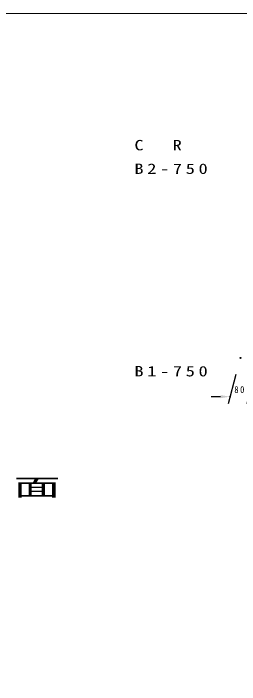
# Model space of a CAD drawing. Units: millimetres, scale not verified. Extents: x -4060 to 4060, y -2828 to 2828.
# Drawn here: x 1184 to 2144, y -20 to 2828 of the extents above; entities that cross this region are included whole.
import ezdxf

# ---------------------------------------------------------------- set-up
doc = ezdxf.new("R2010")
doc.units = ezdxf.units.MM
doc.header["$LTSCALE"] = 7
doc.header["$PDMODE"] = 32
doc.header["$PDSIZE"] = 3.5
doc.layers.add('0-2_DIM', color=7, linetype='Continuous')
doc.layers.add('0-8_Defpoints', color=7, linetype='Continuous')
doc.layers.add('0-5_TXT', color=7, linetype='Continuous', lineweight=18)
doc.layers.add('0-7_LAYER', color=7, linetype='Continuous', lineweight=18)
doc.styles.add('ＭＳ ゴシック', font='')
doc.styles.get('ＭＳ ゴシック').set_extended_font_data('MS Gothic')

# ---------------------------------------------------------------- blocks, each defined once
blk = doc.blocks.new('D78')
at = {"layer": '0-2_DIM'}
for p, q in [((6218.494, 4153.46), (6185.195, 4029.183)), ((6298.494, 4153.46), (6265.195, 4029.183)), ((6153.233, 4059.183), (6113.233, 4059.183)), ((6313.233, 4059.183), (6353.233, 4059.183))]:
    blk.add_line(p, q, dxfattribs=at)
for points in [[(6153.233, 4065.85), (6153.233, 4052.517), (6193.233, 4059.183)], [(6313.233, 4065.85), (6313.233, 4052.517), (6273.233, 4059.183)]]:
    blk.add_solid(points, dxfattribs=at)
at = {"layer": '0-8_Defpoints'}
for p in [(6237.251, 4223.46), (6317.251, 4223.46), (6193.233, 4059.183)]:
    blk.add_point(p, dxfattribs=at)
at = {"layer": '0-2_DIM', "insert": (6211.533, 4074.183), "char_height": 29.33, "attachment_point": 7, "style": 'ＭＳ ゴシック'}
blk.add_mtext('\\T1.37;\\W0.9;80', dxfattribs=at)

msp = doc.modelspace()

# ---------------------------------------------------------------- linework, layer by layer
at = {"layer": '0-7_LAYER'}
for points in [[(-4059.901, -2827.5), (-4059.901, 2827.5), (4060.099, 2827.5), (4060.099, -2827.5)], [(4060.099, -2827.5), (-4059.901, -2827.5), (-4059.901, 2827.5), (4060.099, 2827.5)]]:
    msp.add_lwpolyline(points, close=True, dxfattribs=at)

# ---------------------------------------------------------------- block references
at = {"layer": '0-2_DIM'}
msp.add_blockref('D78', (-4089.901, -2857.5), dxfattribs=at)

# ---------------------------------------------------------------- texts
at = {"layer": '0-5_TXT', "attachment_point": 7, "style": 'ＭＳ ゴシック'}
for s, insert, char_height in [('\\T1.39;\\W1.3;C\\~\\~R', (1697.35, 2245.96), 43.99), ('\\T1.4;\\W1.3;B2-750', (1697.35, 2145.96), 43.99), ('\\T1.4;\\W1.3;B1-750', (1697.35, 1286.96), 43.99), ('\\T1.17;\\W2;Ｂ面', (949.812, 772.84), 73.31)]:
    msp.add_mtext(s, dxfattribs=dict(at, insert=insert, char_height=char_height))

doc.saveas('drawing.dxf')
